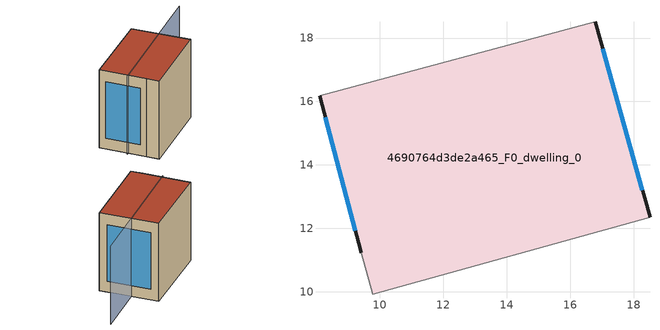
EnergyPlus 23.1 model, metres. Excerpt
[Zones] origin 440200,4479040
4690764d3de2a465_F0_dwelling_0
 floor ground (EU_floor_Construction): 18.51,12.35 16.78,18.51 8.1,16.19 9.41,11.24 9.77,9.92 z0
 wall outside (EU_wall_Construction): 9.41,11.24 8.1,16.19 / 16.78,18.51 18.51,12.35 z0:9
 wall adiabatic (EU_wall_Construction): 8.1,16.19 16.78,18.51 / 18.51,12.35 9.77,9.92 9.41,11.24 z0:9
 window (EU_Window_Construction): 9.22,11.92 8.28,15.5 / 17.02,17.66 18.27,13.21 z1.25:7.75
 roof outside (EU_roof_Construction): 16.78,18.51 18.51,12.35 9.77,9.92 9.41,11.24 8.1,16.19 z9
shading: 8.68,13.1 23.35,17.33 z0:9
[Building]
EU S2 Campaign: North Axis=0; Terrain=City; Solar Distribution=FullExterior
[Site:Location]
Madrid: Latitude=40.5; Longitude=-3.5; Time Zone=1; Elevation=609
[SizingPeriod:WeatherFileDays]
AnnualSizingPeriod: Begin Month=1; Begin Day of Month=1; End Month=12; End Day of Month=31; Day of Week for Start Day=Monday; Use Weather File Daylight Saving Period=No; Use Weather File Rain and Snow Indicators=No
[MATERIAL]
EU_InternalMass_Material: Roughness=MediumRough; Thickness=0.1; Conductivity=1; Density=1800; Specific Heat=900; Thermal Absorptance=0.9; Solar Absorptance=0.7; Visible Absorptance=0.7
[MATERIAL:NOMASS] Roughness=MediumRough; Thermal Absorptance=0.9; Solar Absorptance=0.7; Visible Absorptance=0.7
Name | Thermal Resistance
EU_wall_NoMass | 1.60022
EU_roof_NoMass | 1.57597
EU_floor_NoMass | 0.470652
[WINDOWMATERIAL:SIMPLEGLAZINGSYSTEM]
EU_Window_SimpleGlazing: UFactor=3.28802; Solar Heat Gain Coefficient=0.85; Visible Transmittance=0.85
[CONSTRUCTION]
EU_wall_Construction: EU_wall_NoMass
EU_roof_Construction: EU_roof_NoMass
EU_floor_Construction: EU_floor_NoMass
EU_InternalMass_Construction: EU_InternalMass_Material
EU_Window_Construction: EU_Window_SimpleGlazing
[ZONE]
4690764d3de2a465_F0_dwelling_0: Type=1; Multiplier=1; Ceiling Height=autocalculate; Volume=524.023; Floor Area=autocalculate; Part of Total Floor Area=Yes
[INTERNALMASS]
4690764d3de2a465_F0_dwelling_0_EU_InternalMass: Construction=EU_InternalMass_Construction; Zone or ZoneList=4690764d3de2a465_F0_dwelling_0; Surface Area=58.2248
[OTHEREQUIPMENT]
EU_Step8_InternalGain_4690764d3de2a465_F0_dwelling_0_f000: Fuel Type=Electricity; Zone or ZoneList or Space or SpaceList=4690764d3de2a465_F0_dwelling_0; Schedule=EU_Step8_GainSchedule_4690764d3de2a465_F0_dwelling_0_f000; Design Level Calculation Method=Watts/Area; Power per Zone Floor Area=1; Fraction Latent=0; Fraction Radiant=0; Fraction Lost=0; Carbon Dioxide Generation Rate=0; EndUse Subcategory=EU_Step8_InternalGains
[ZONEVENTILATION:DESIGNFLOWRATE]
EU_ConstantAir_4690764d3de2a465_F0_dwelling_0: Zone or ZoneList or Space or SpaceList=4690764d3de2a465_F0_dwelling_0; Schedule=EU_AlwaysOn; Design Flow Rate Calculation Method=AirChanges/Hour; Air Changes per Hour=0.480704; Ventilation Type=Natural; Fan Pressure Rise=0; Fan Total Efficiency=1; Constant Term Coefficient=1; Temperature Term Coefficient=0; Velocity Term Coefficient=0; Velocity Squared Term Coefficient=0; Minimum Indoor Temperature=-100; Maximum Indoor Temperature=100; Delta Temperature=-100; Minimum Outdoor Temperature=-100; Maximum Outdoor Temperature=100; Maximum Wind Speed=40
[HVACTEMPLATE:THERMOSTAT]
EU_HeatOnly_4690764d3de2a465_F0_dwelling_0: Constant Heating Setpoint=20; Constant Cooling Setpoint=50
[HVACTEMPLATE:ZONE:IDEALLOADSAIRSYSTEM]
4690764d3de2a465_F0_dwelling_0: Template Thermostat=EU_HeatOnly_4690764d3de2a465_F0_dwelling_0; System Availability Schedule=EU_AlwaysOn; Maximum Heating Supply Air Temperature=50; Minimum Cooling Supply Air Temperature=13; Maximum Heating Supply Air Humidity Ratio=0.0156; Minimum Cooling Supply Air Humidity Ratio=0.0077; Heating Limit=NoLimit; Cooling Limit=NoLimit; Heating Availability Schedule=EU_AlwaysOn; Cooling Availability Schedule=EU_CoolingOff; Dehumidification Control Type=ConstantSensibleHeatRatio; Cooling Sensible Heat Ratio=0.7; Dehumidification Setpoint=60; Humidification Control Type=None; Humidification Setpoint=30; Outdoor Air Method=None; Outdoor Air Flow Rate per Person=0.00944; Outdoor Air Flow Rate per Zone Floor Area=0; Outdoor Air Flow Rate per Zone=0; Demand Controlled Ventilation Type=None; Outdoor Air Economizer Type=NoEconomizer; Heat Recovery Type=None; Sensible Heat Recovery Effectiveness=0.7; Latent Heat Recovery Effectiveness=0.65
[SIZING:ZONE]
4690764d3de2a465_F0_dwelling_0: Zone Cooling Design Supply Air Temperature Input Method=SupplyAirTemperature; Zone Cooling Design Supply Air Temperature=13; Zone Heating Design Supply Air Temperature Input Method=SupplyAirTemperature; Zone Heating Design Supply Air Temperature=50; Zone Cooling Design Supply Air Humidity Ratio=0.008; Zone Heating Design Supply Air Humidity Ratio=0.008; Cooling Design Air Flow Method=DesignDay; Cooling Design Air Flow Rate=0; Cooling Minimum Air Flow per Zone Floor Area=0.000762; Cooling Minimum Air Flow=0; Cooling Minimum Air Flow Fraction=0.2; Heating Design Air Flow Method=DesignDay; Heating Design Air Flow Rate=0; Heating Maximum Air Flow per Zone Floor Area=0.002032; Heating Maximum Air Flow=0.141576; Heating Maximum Air Flow Fraction=0.3; Account for Dedicated Outdoor Air System=No; Dedicated Outdoor Air System Control Strategy=NeutralSupplyAir; Dedicated Outdoor Air Low Setpoint Temperature for Design=autosize; Dedicated Outdoor Air High Setpoint Temperature for Design=autosize; Zone Load Sizing Method=Sensible Load Only No Latent Load; Zone Latent Cooling Design Supply Air Humidity Ratio Input Method=HumidityRatioDifference; Zone Cooling Design Supply Air Humidity Ratio Difference=0.005; Zone Latent Heating Design Supply Air Humidity Ratio Input Method=HumidityRatioDifference; Zone Humidification Design Supply Air Humidity Ratio Difference=0.005
[SCHEDULE:CONSTANT]
Name | Hourly Value
EU_AlwaysOn | 1
EU_CoolingOff | 0
[SCHEDULE:FILE]
EU_Step8_GainSchedule_4690764d3de2a465_F0_dwelling_0_f000: File=../../schedules/4690764d3de2a465/4690764d3de2a465_F0_dwelling_0_f000_gain.csv; Column Number=1; Rows to Skip at Top=0; Number of Hours of Data=8760; Column Separator=Comma; Interpolate to Timestep=No; Minutes per Item=60; Adjust Schedule for Daylight Savings=Yes
